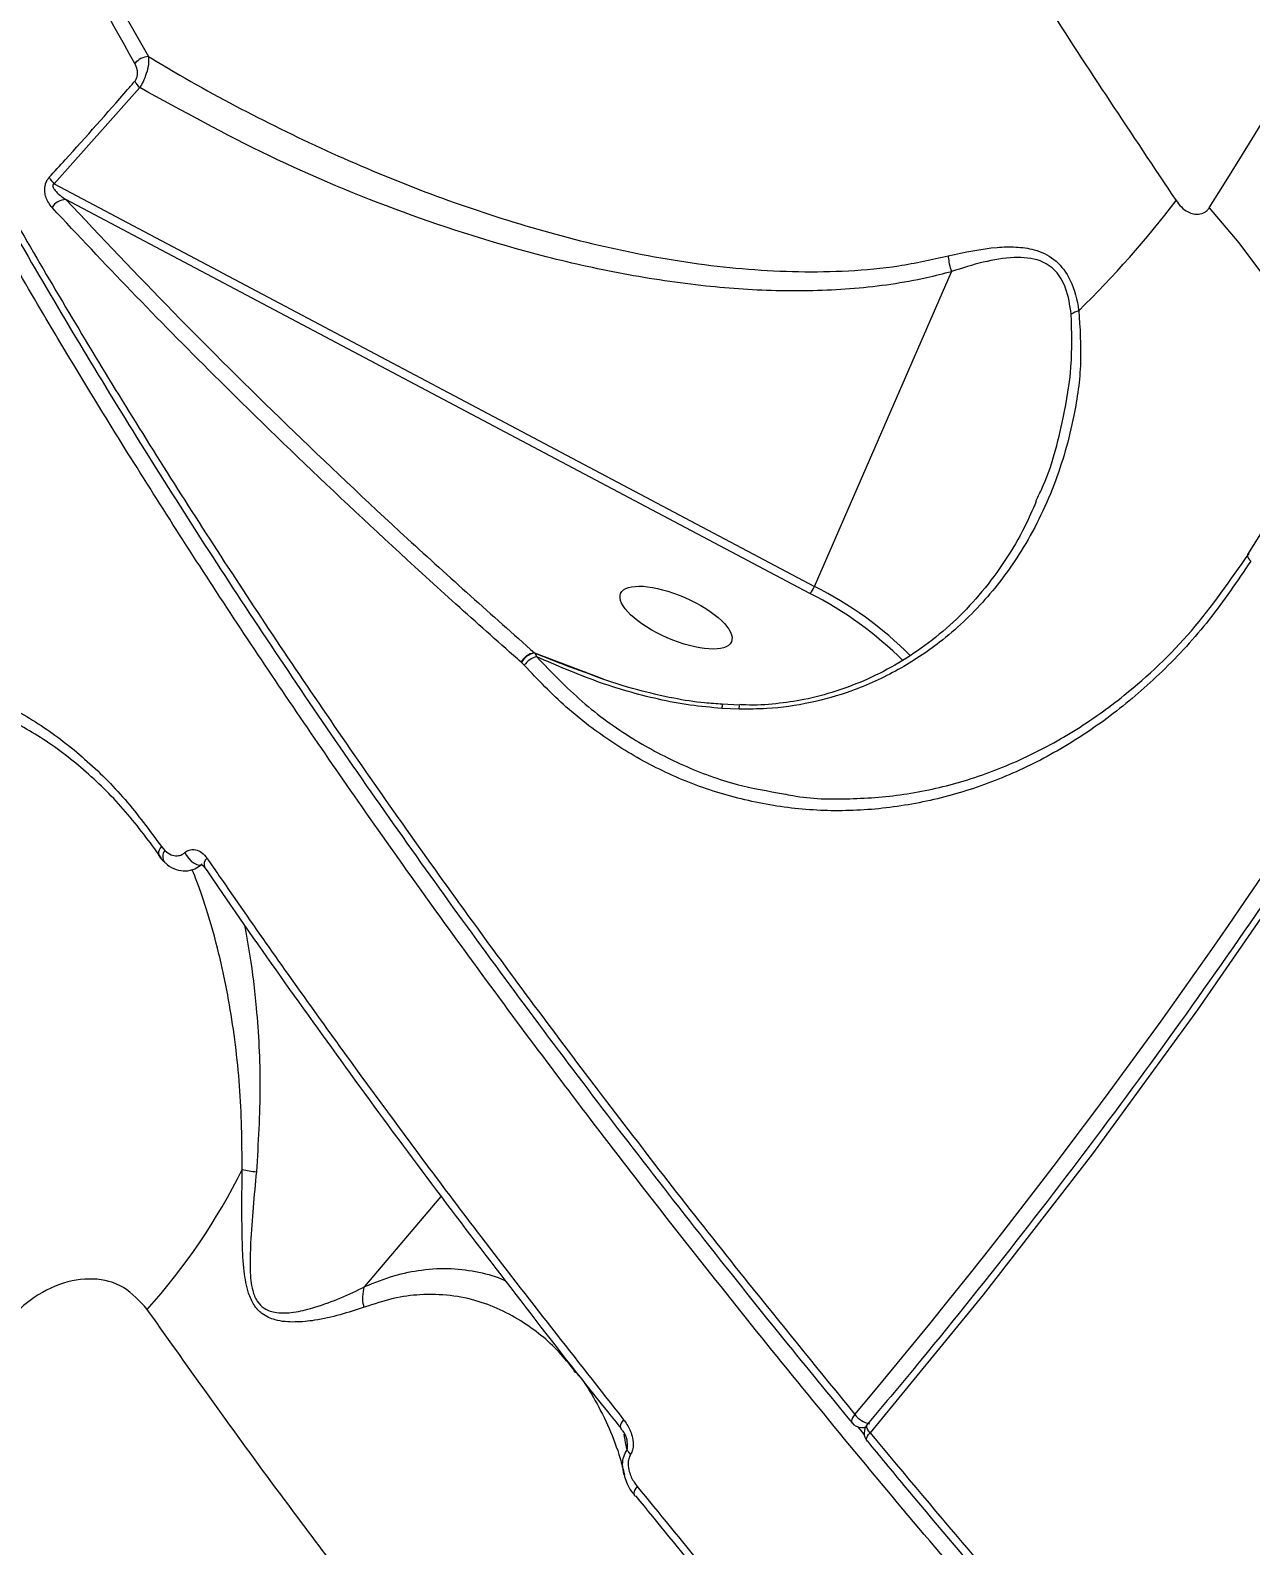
# Model space of a CAD drawing. Header units: millimetres. Extents: x -8607 to 7621, y -5747 to 4382.
# Drawn here: x 5226.8 to 5321.1, y -507.7 to -390.5 of the extents above; entities that cross this region are included whole.
import ezdxf

# ---------------------------------------------------------------- set-up
doc = ezdxf.new("R2010")
doc.units = ezdxf.units.MM
doc.layers.add('DIKOM_ОБЪЕКТ', color=7, linetype='Continuous')
doc.layers.add('DIKOM_РАЗМЕР_ОБЪЕКТА', color=7, linetype='Continuous')
doc.styles.add('style1', font='arial.ttf', dxfattribs={"width": 0.8})
doc.dimstyles.new('1-50', dxfattribs={"dimtxt": 300, "dimasz": 200, "dimexe": 100, "dimexo": 0, "dimgap": 100, "dimtad": 1, "dimtxsty": 'style1', "dimcen": 200, "dimclrd": 7, "dimclre": 7, "dimclrt": 7, "dimadec": 1, "dimazin": 2, "dimtfac": 1, "dimtmove": 0, "dimatfit": 2, "dimfxl": 0, "dimlwd": 25, "dimlwe": 18, "dimarcsym": 0})

# ---------------------------------------------------------------- blocks, each defined once
blk = doc.blocks.new('*D11')
at = {"layer": 'Defpoints', "color": 0, "transparency": 16777216}
for p in [(7619.37, -165.15), (-6826.53, -739.39), (7619.37, -5647.14)]:
    blk.add_point(p, dxfattribs=at)
at = {"layer": 'DIKOM_РАЗМЕР_ОБЪЕКТА', "color": 7, "lineweight": 18, "transparency": 16777216}
for p, q in [((7619.37, -165.15), (7619.37, -5747.14)), ((-6826.53, -739.39), (-6826.53, -5747.14))]:
    blk.add_line(p, q, dxfattribs=at)
at = {"layer": 'DIKOM_РАЗМЕР_ОБЪЕКТА', "color": 7, "lineweight": 25, "transparency": 16777216}
blk.add_line((-6626.53, -5647.14), (7419.37, -5647.14), dxfattribs=at)
at = {"layer": 'DIKOM_РАЗМЕР_ОБЪЕКТА', "color": 7, "transparency": 16777216}
for points in [[(-6626.53, -5613.8), (-6626.53, -5680.47), (-6826.53, -5647.14)], [(7419.37, -5613.8), (7419.37, -5680.47), (7619.37, -5647.14)]]:
    blk.add_solid(points, dxfattribs=at)
at = {"layer": 'DIKOM_РАЗМЕР_ОБЪЕКТА', "color": 7, "transparency": 16777216, "insert": (396.42, -5393.96), "char_height": 300, "attachment_point": 5, "style": 'style1'}
blk.add_mtext('14400', dxfattribs=at)
blk = doc.blocks.new('*D13')
at = {"layer": 'Defpoints', "color": 0, "transparency": 16777216}
for p in [(-5326.53, -191.39), (6073.47, -191.39), (6073.47, -4959.53)]:
    blk.add_point(p, dxfattribs=at)
at = {"layer": 'DIKOM_РАЗМЕР_ОБЪЕКТА', "color": 7, "lineweight": 18, "transparency": 16777216}
for p, q in [((-5326.53, -191.39), (-5326.53, -5059.53)), ((6073.47, -191.39), (6073.47, -5059.53))]:
    blk.add_line(p, q, dxfattribs=at)
at = {"layer": 'DIKOM_РАЗМЕР_ОБЪЕКТА', "color": 7, "lineweight": 25, "transparency": 16777216}
blk.add_line((-5126.53, -4959.53), (5873.47, -4959.53), dxfattribs=at)
at = {"layer": 'DIKOM_РАЗМЕР_ОБЪЕКТА', "color": 7, "transparency": 16777216}
for points in [[(-5126.53, -4926.2), (-5126.53, -4992.86), (-5326.53, -4959.53)], [(5873.47, -4926.2), (5873.47, -4992.86), (6073.47, -4959.53)]]:
    blk.add_solid(points, dxfattribs=at)
at = {"layer": 'DIKOM_РАЗМЕР_ОБЪЕКТА', "color": 7, "transparency": 16777216, "insert": (373.47, -4706.36), "char_height": 300, "attachment_point": 5, "style": 'style1'}
blk.add_mtext('11400', dxfattribs=at)

msp = doc.modelspace()

# ---------------------------------------------------------------- linework, layer by layer
at = {"layer": 'DIKOM_ОБЪЕКТ', "color": 7, "linetype": 'Continuous', "lineweight": 15}
for p, q in [((5235.22, -394.976), (5228.605, -402.411)), ((5228.605, -402.411), (5287.385, -433.531)), ((5287.035, -434.086), (5229.517, -403.633)), ((5287.385, -433.531), (5297.969, -409.21)), ((5322.294, -428.771), (5320.867, -431.054)), ((5265.729, -438.672), (5265.759, -438.688)), ((5265.729, -438.672), (5271.054, -440.687)), ((5265.759, -438.688), (5265.909, -438.972)), ((5265.759, -438.688), (5266.762, -439.08)), ((5264.742, -439.425), (5264.713, -439.4)), ((5264.95, -439.628), (5264.742, -439.425)), ((5281.596, -442.702), (5280.255, -442.634)), ((5281.566, -443.015), (5280.226, -442.957)), ((5236.717, -454.372), (5236.755, -454.418)), ((5236.897, -453.64), (5237.166, -453.957)), ((5252.61, -487.647), (5258.51, -480.676)), ((5290.729, -498.495), (5291.253, -499.126)), ((5291.011, -498.554), (5291.308, -498.567)), ((5291.444, -498.339), (5291.457, -498.322))]:
    msp.add_line(p, q, dxfattribs=at)
at = {"layer": 'DIKOM_ОБЪЕКТ', "color": 7, "linetype": 'Continuous', "lineweight": 15, "flags": 128}
for points in [[(5405.68, -236.972), (5403.795, -250.734), (5401.539, -264.423), (5398.914, -278.029), (5395.922, -291.542), (5392.564, -304.955), (5388.844, -318.258), (5384.763, -331.443), (5380.324, -344.501), (5375.529, -357.424), (5370.383, -370.202), (5364.889, -382.828), (5359.049, -395.294), (5352.868, -407.59), (5346.351, -419.71), (5339.5, -431.645), (5332.321, -443.387), (5324.819, -454.929), (5316.997, -466.263), (5308.863, -477.382), (5300.42, -488.278), (5291.674, -498.944)], [(5317.905, -404.269), (5320.18, -406.974), (5322.175, -409.63), (5323.872, -412.217), (5325.26, -414.713), (5326.327, -417.1), (5327.064, -419.359), (5327.467, -421.473), (5327.531, -423.424), (5327.407, -424.511)], [(5320.867, -431.054), (5320.864, -431.058), (5320.844, -431.121), (5320.849, -431.197), (5320.879, -431.284), (5320.932, -431.379), (5321.008, -431.481), (5321.103, -431.585)], [(5236.897, -453.64), (5236.797, -453.774), (5236.722, -453.91), (5236.676, -454.041), (5236.659, -454.165), (5236.673, -454.276), (5236.716, -454.372), (5236.717, -454.372)], [(5238.716, -454.107), (5238.843, -454.338), (5239.012, -454.564), (5239.209, -454.766), (5239.418, -454.928), (5239.622, -455.036), (5239.805, -455.083), (5239.952, -455.065), (5240.051, -454.982)], [(5290.505, -497.53), (5290.399, -497.668), (5290.318, -497.803), (5290.265, -497.927), (5290.243, -498.038), (5290.251, -498.13), (5290.289, -498.197)], [(5272.629, -497.941), (5272.522, -498.081), (5272.442, -498.217), (5272.39, -498.345), (5272.37, -498.459), (5272.381, -498.555), (5272.42, -498.626)], [(5291.451, -499.604), (5291.419, -499.543), (5291.411, -499.451), (5291.433, -499.341), (5291.486, -499.217), (5291.568, -499.083), (5291.674, -498.944)], [(5291.674, -498.944), (5291.57, -498.807), (5291.491, -498.676), (5291.441, -498.556), (5291.42, -498.452), (5291.431, -498.368), (5291.444, -498.339)], [(5291.46, -499.614), (5291.458, -499.612), (5291.451, -499.604)], [(5273.672, -503.096), (5273.57, -503.228), (5273.491, -503.358), (5273.438, -503.479), (5273.413, -503.589), (5273.415, -503.684), (5273.447, -503.76), (5273.452, -503.768)], [(5273.452, -503.768), (5273.505, -503.814), (5273.589, -503.845)]]:
    msp.add_lwpolyline(points, dxfattribs=at)
at = {"layer": 'DIKOM_ОБЪЕКТ', "color": 7, "linetype": 'Continuous', "lineweight": 15}
for centre, radius, start, end in [((4909.132, -176.238), 498.672, 319.88716, 353.07701), ((4918.446, -153.187), 471.815, 327.84844, 345.11573), ((5235.957, -394.02), 1.437, 92.47255, 140.54909), ((5236.469, -393.578), 1.875, 209.09852, 228.2168), ((5229.899, -401.034), 1.889, 207.66553, 226.79021), ((5229.508, -404.869), 1.237, 89.59056, 149.64385), ((5253.418, -356.556), 77.828, 314.33976, 322.70639), ((5308.648, -414.737), 2.653, 108.34131, 122.36416), ((5285.739, -432.881), 1.769, 317.08021, 338.4335), ((5274.464, -459.06), 27.96, 44.99214, 63.28282), ((5274.67, -458.948), 28.419, 44.87946, 63.42446), ((5265.911, -439.999), 1.339, 97.808, 153.43779), ((5265.926, -439.988), 1.311, 97.32898, 154.57387), ((5266.246, -440.492), 1.558, 102.48737, 146.3109), ((5282.541, -443.021), 2.316, 170.819, 178.43572), ((5237.726, -454.431), 0.733, 139.72892, 214.93787), ((5240.818, -455.024), 0.622, 129.19162, 204.32015), ((5199.917, -457.131), 48.266, 318.01829, 333.58856), ((5244.771, -472.156), 6.646, 255.8395, 265.42134), ((5292.072, -496.341), 1.966, 217.18308, 257.29537), ((5291.055, -497.555), 1, 219.51069, 267.4583), ((5291.041, -497.838), 0.717, 267.59566, 294.87828), ((5292.221, -498.966), 1, 139.86199, 219.63236), ((5273.831, -499.825), 1.037, 204.6518, 230.17885)]:
    msp.add_arc(centre, radius, start, end, dxfattribs=at)
msp.add_ellipse((5276.678, -435.946), major_axis=(4.28, -1.868), ratio=0.3638166, dxfattribs=at)
for points, knots in [([(5261.379, -214.268), (5260.323, -216.249), (5257.937, -220.722), (5255.421, -228.703), (5253.629, -238.008), (5252.977, -247.145), (5253.103, -255.802), (5253.736, -263.774), (5254.894, -272.118), (5256.585, -280.846), (5258.811, -289.929), (5261.582, -299.372), (5264.893, -309.134), (5268.603, -318.837), (5272.638, -328.408), (5276.797, -337.508), (5281.184, -346.47), (5285.759, -355.275), (5290.663, -364.211), (5297.022, -375.211), (5305.055, -388.342), (5311.904, -398.583), (5315.333, -403.711)], [0, 0, 0, 0, 0.0521678, 0.1177984, 0.1836628, 0.249822, 0.2963915, 0.343043, 0.3900516, 0.4371434, 0.4847245, 0.5323909, 0.580423, 0.6285418, 0.6715305, 0.7145807, 0.7535952, 0.7926098, 0.8318079, 0.871006, 0.9354007, 1, 1, 1, 1]), ([(5405.333, -236.647), (5405.053, -238.847), (5404.241, -245.23), (5402.662, -255.755), (5400.495, -268.193), (5398.018, -280.56), (5395.237, -292.849), (5392.154, -305.053), (5388.769, -317.166), (5385.085, -329.181), (5381.103, -341.092), (5376.827, -352.892), (5372.257, -364.575), (5367.397, -376.134), (5362.249, -387.564), (5356.816, -398.857), (5351.102, -410.008), (5345.108, -421.01), (5338.839, -431.858), (5332.297, -442.546), (5325.487, -453.068), (5318.412, -463.418), (5311.076, -473.591), (5303.48, -483.579), (5296.911, -491.802), (5292.841, -496.668), (5291.457, -498.322)], [0, 0, 0, 0, 0.0228186, 0.0662181, 0.1096184, 0.1530188, 0.1964194, 0.2398202, 0.2832212, 0.3266223, 0.3700235, 0.4134249, 0.4568264, 0.5002279, 0.5436296, 0.5870313, 0.630433, 0.6738348, 0.7172366, 0.7606385, 0.8040403, 0.847442, 0.8908438, 0.9342454, 0.977647, 1, 1, 1, 1]), ([(5189.049, -258.615), (5188.817, -259.304), (5188.095, -261.442), (5187.155, -265.225), (5186.219, -269.95), (5185.55, -274.86), (5185.133, -279.943), (5184.97, -285.203), (5185.062, -290.642), (5185.408, -296.26), (5186.01, -302.062), (5186.867, -308.039), (5187.975, -314.17), (5189.332, -320.432), (5190.933, -326.807), (5192.778, -333.294), (5194.866, -339.895), (5197.197, -346.613), (5199.771, -353.449), (5202.59, -360.405), (5205.653, -367.483), (5208.961, -374.685), (5212.517, -382.014), (5216.32, -389.468), (5220.358, -397.025), (5224.615, -404.655), (5229.079, -412.332), (5233.743, -420.049), (5238.61, -427.81), (5243.681, -435.617), (5248.957, -443.473), (5254.439, -451.38), (5260.129, -459.341), (5266.029, -467.357), (5272.14, -475.432), (5278.469, -483.566), (5284.513, -491.159), (5288.529, -496.043), (5290.296, -498.192)], [0, 0, 0, 0, 0.013396, 0.0415675, 0.0697014, 0.0978282, 0.1259739, 0.1541613, 0.182419, 0.2107755, 0.2392599, 0.2679012, 0.2966055, 0.3251803, 0.353618, 0.38195, 0.4102077, 0.4384228, 0.466627, 0.4948488, 0.5231129, 0.5514511, 0.5798955, 0.6084782, 0.6371697, 0.665787, 0.694244, 0.7225833, 0.7508373, 0.7790383, 0.8072186, 0.8354101, 0.8636347, 0.8919245, 0.9203117, 0.9488284, 0.9774865, 1, 1, 1, 1]), ([(5189.225, -258.344), (5189.123, -258.62), (5188.226, -261.045), (5187.08, -266.037), (5185.826, -273.385), (5185.218, -281.255), (5185.201, -289.597), (5185.804, -298.368), (5187.011, -307.435), (5188.795, -316.755), (5191.134, -326.308), (5194.05, -336.204), (5197.566, -346.491), (5201.687, -357.147), (5206.428, -368.175), (5211.759, -379.494), (5217.916, -391.549), (5224.961, -404.333), (5232.966, -417.851), (5241.671, -431.623), (5251.07, -445.63), (5261.049, -459.706), (5271.565, -473.792), (5281.385, -486.372), (5287.866, -494.301), (5290.505, -497.53)], [0, 0, 0, 0, 0.0055234, 0.0486067, 0.091765, 0.135784, 0.179883, 0.2242252, 0.2686493, 0.3114359, 0.354296, 0.3973793, 0.4405376, 0.4845566, 0.5286556, 0.5729978, 0.6174219, 0.667272, 0.717122, 0.7670885, 0.8174098, 0.8678509, 0.9169635, 0.9661874, 1, 1, 1, 1]), ([(5213.49, -347.748), (5215.039, -351.337), (5218.14, -358.521), (5223.506, -369.632), (5229.352, -380.966), (5233.712, -388.709), (5235.895, -392.584)], [0, 0, 0, 0, 0.2489042, 0.4982426, 0.7488996, 1, 1, 1, 1]), ([(5234.847, -393.107), (5232.681, -389.26), (5228.345, -381.56), (5222.503, -370.24), (5217.11, -359.078), (5213.983, -351.832), (5212.418, -348.206)], [0, 0, 0, 0, 0.2489045, 0.498243, 0.7488998, 1, 1, 1, 1]), ([(5234.831, -394.489), (5234.868, -394.44), (5234.945, -394.338), (5235.024, -394.123), (5235.058, -393.869), (5235.029, -393.492), (5234.921, -393.263), (5234.847, -393.107)], [0, 0, 0, 0, 0.1212309, 0.252323, 0.4115915, 0.5993614, 1, 1, 1, 1]), ([(5235.895, -392.584), (5235.902, -392.769), (5235.916, -393.14), (5235.761, -393.843), (5235.51, -394.495), (5235.308, -394.83), (5235.22, -394.976)], [0, 0, 0, 0, 0.2829499, 0.5675041, 0.8112066, 1, 1, 1, 1]), ([(5235.895, -392.584), (5236.7, -393.062), (5239.76, -394.879), (5245.201, -397.795), (5252.284, -401.096), (5259.529, -403.941), (5266.947, -406.297), (5274.548, -408.083), (5282.283, -409.167), (5288.767, -409.294), (5293.921, -408.826), (5296.451, -408.269), (5297.721, -407.99)], [0, 0, 0, 0, 0.0419956, 0.1595241, 0.2774949, 0.3950326, 0.5131221, 0.6333425, 0.7545641, 0.8758681, 0.937691, 1, 1, 1, 1]), ([(5228.226, -401.911), (5228.635, -401.463), (5230.68, -399.225), (5232.878, -396.747), (5234.649, -394.7), (5234.831, -394.489)], [0, 0, 0, 0, 0.1831691, 0.9158785, 1, 1, 1, 1]), ([(5297.969, -409.21), (5297.335, -409.372), (5294.891, -409.997), (5290.484, -410.612), (5284.761, -410.774), (5278.78, -410.372), (5272.594, -409.452), (5264.76, -407.687), (5255.57, -404.772), (5245.171, -400.437), (5238.535, -396.795), (5235.22, -394.976)], [0, 0, 0, 0, 0.0310724, 0.1198398, 0.2089549, 0.2979299, 0.3968241, 0.4957434, 0.6636325, 0.8319725, 1, 1, 1, 1]), ([(5800.866, -803.55), (5798.82, -803.961), (5793.452, -805.042), (5784.101, -806.083), (5772.972, -806.48), (5761.475, -806.091), (5750.043, -805.036), (5738.442, -803.37), (5726.87, -801.186), (5714.156, -798.261), (5700.232, -794.471), (5685.3, -789.76), (5670.337, -784.454), (5655.838, -778.796), (5641.463, -772.717), (5627.421, -766.359), (5612.292, -759.074), (5596.058, -750.765), (5579.016, -741.488), (5562.272, -731.86), (5546.339, -722.237), (5530.812, -712.432), (5515.883, -702.615), (5500.259, -691.94), (5483.974, -680.362), (5467.365, -668.055), (5451.324, -655.697), (5436.311, -643.702), (5421.905, -631.787), (5408.262, -620.128), (5393.784, -607.354), (5378.56, -593.432), (5362.985, -578.604), (5348.225, -563.991), (5334.667, -550.045), (5321.906, -536.417), (5310.049, -523.279), (5297.899, -509.305), (5285.576, -494.518), (5273.441, -479.225), (5262.26, -464.415), (5252.289, -450.515), (5243.186, -437.146), (5235.009, -424.46), (5227.33, -411.895), (5222.721, -403.719), (5220.372, -399.551)], [0, 0, 0, 0, 0.0156509, 0.0410528, 0.0664547, 0.0899044, 0.1133542, 0.1348277, 0.1563011, 0.1771003, 0.2025022, 0.227904, 0.2513538, 0.2748036, 0.2962771, 0.3177505, 0.3385497, 0.3639515, 0.3893534, 0.4128032, 0.436253, 0.4577264, 0.4791999, 0.4999991, 0.5244807, 0.5489623, 0.5715463, 0.5941304, 0.614795, 0.6354597, 0.6554668, 0.6808687, 0.7062706, 0.7297205, 0.7531703, 0.7746438, 0.7961173, 0.8169165, 0.8423185, 0.8677204, 0.8911702, 0.9146201, 0.9360936, 0.9575671, 0.9783663, 1, 1, 1, 1]), ([(5228.441, -404.244), (5228.263, -404.01), (5228.01, -403.676), (5227.87, -403.053), (5227.878, -402.623), (5227.99, -402.253), (5228.116, -402.037), (5228.203, -401.937), (5228.226, -401.911)], [0, 0, 0, 0, 0.4029944, 0.5733156, 0.7451256, 0.8533581, 0.9617344, 1, 1, 1, 1]), ([(5228.605, -402.411), (5228.592, -402.416), (5228.565, -402.427), (5228.528, -402.454), (5228.507, -402.485), (5228.493, -402.521), (5228.488, -402.567), (5228.512, -402.697), (5228.637, -402.885), (5228.867, -403.133), (5229.168, -403.389), (5229.402, -403.552), (5229.517, -403.633)], [0, 0, 0, 0, 0.0254608, 0.0517463, 0.0782608, 0.0864713, 0.1149989, 0.1528949, 0.3029807, 0.4907534, 0.7490049, 1, 1, 1, 1]), ([(5229.517, -403.633), (5232.247, -406.526), (5237.713, -412.317), (5246.558, -421.066), (5255.836, -429.855), (5262.43, -435.732), (5265.729, -438.672)], [0, 0, 0, 0, 0.2490861, 0.498536, 0.7490844, 1, 1, 1, 1]), ([(5315.333, -403.711), (5315.465, -403.883), (5315.737, -404.24), (5316.205, -404.577), (5316.664, -404.749), (5317.085, -404.78), (5317.445, -404.685), (5317.729, -404.503), (5317.848, -404.344), (5317.905, -404.269)], [0, 0, 0, 0, 0.1943994, 0.4037079, 0.553904, 0.691013, 0.8350645, 0.9219116, 1, 1, 1, 1]), ([(5264.713, -439.4), (5264.314, -439.047), (5262.316, -437.285), (5257.198, -432.699), (5249.581, -425.645), (5241.553, -417.843), (5234.505, -410.707), (5230.462, -406.399), (5228.441, -404.244)], [0, 0, 0, 0, 0.0299885, 0.1499472, 0.3900562, 0.630165, 0.8150826, 1, 1, 1, 1]), ([(5297.721, -407.99), (5298.993, -407.708), (5300.77, -407.313), (5302.964, -407.26), (5304.48, -407.466), (5305.963, -408.145), (5307.2, -409.671), (5307.65, -411.189), (5307.796, -412.11), (5307.813, -412.218)], [0, 0, 0, 0, 0.28651413, 0.40027315, 0.51630092, 0.65746174, 0.79939031, 0.97634955, 1, 1, 1, 1]), ([(5297.721, -407.99), (5297.723, -408.022), (5297.737, -408.214), (5297.796, -408.625), (5297.908, -408.997), (5297.97, -409.202)], [0, 0, 0, 0, 0.0844017, 0.49733661, 1, 1, 1, 1]), ([(5307.228, -412.496), (5307.126, -411.802), (5306.943, -410.55), (5306.086, -409.068), (5304.69, -408.178), (5302.737, -408.03), (5300.425, -408.422), (5298.794, -408.926), (5297.971, -409.201), (5297.97, -409.202)], [0, 0, 0, 0, 0.1595569, 0.2875369, 0.4150432, 0.5934633, 0.796209, 0.9997271, 1, 1, 1, 1]), ([(5297.97, -409.202), (5297.97, -409.203), (5297.97, -409.205), (5297.97, -409.208), (5297.969, -409.21), (5297.969, -409.21)], [0, 0, 0, 0, 0.3462267, 0.8146328, 1, 1, 1, 1]), ([(5307.813, -412.218), (5307.904, -413.555), (5308.088, -416.263), (5307.436, -420.849), (5306.024, -425.824), (5303.656, -430.605), (5300.645, -434.666), (5297.416, -437.716), (5293.891, -440.059), (5290.501, -441.609), (5287.062, -442.585), (5284.133, -443.015), (5282.281, -443.015), (5281.566, -443.015)], [0, 0, 0, 0, 0.0889083, 0.180128, 0.3049765, 0.4334611, 0.537914, 0.6451608, 0.7294097, 0.8158752, 0.8847861, 0.9555183, 1, 1, 1, 1]), ([(5304.483, -426.952), (5304.632, -426.66), (5305.659, -424.648), (5306.535, -421.113), (5307.349, -416.529), (5307.268, -413.848), (5307.228, -412.496)], [0, 0, 0, 0, 0.0667477, 0.4600816, 0.7276276, 1, 1, 1, 1]), ([(5304.512, -426.971), (5304.232, -427.623), (5303.549, -429.212), (5302.153, -431.545), (5300.392, -433.942), (5298.414, -436.074), (5296.257, -437.915), (5293.953, -439.464), (5291.552, -440.716), (5289.093, -441.664), (5286.708, -442.295), (5284.371, -442.628), (5282.692, -442.745), (5281.758, -442.679), (5281.599, -442.668)], [0, 0, 0, 0, 0.0741472, 0.1808117, 0.2849819, 0.3861833, 0.4844914, 0.578858, 0.6699912, 0.7569814, 0.8397332, 0.9101687, 0.9847474, 1, 1, 1, 1]), ([(5284.985, -449.556), (5285.225, -449.607), (5286.897, -449.963), (5290.116, -450.012), (5294.556, -449.673), (5298.976, -448.659), (5303.288, -447.03), (5307.441, -444.813), (5311.963, -441.604), (5316.68, -437.154), (5319.543, -433.038), (5320.975, -430.98)], [0, 0, 0, 0, 0.0184964, 0.1284937, 0.2388425, 0.3488408, 0.4588237, 0.5691567, 0.6791402, 0.8395698, 1, 1, 1, 1]), ([(5321.103, -431.585), (5320.063, -433.124), (5317.981, -436.201), (5314.381, -440.118), (5310.524, -443.454), (5306.46, -446.174), (5302.182, -448.317), (5297.743, -449.831), (5293.218, -450.721), (5288.674, -450.976), (5284.18, -450.571), (5279.804, -449.538), (5275.632, -447.905), (5271.74, -445.679), (5268.13, -442.967), (5266.009, -440.74), (5264.95, -439.628)], [0, 0, 0, 0, 0.0751074, 0.1502148, 0.2212822, 0.2925775, 0.3636452, 0.4347702, 0.5061233, 0.5772487, 0.64834, 0.7196587, 0.7907511, 0.8604287, 0.9303186, 1, 1, 1, 1]), ([(5241.501, -1113.097), (5239.193, -1111.959), (5233.138, -1108.974), (5223.251, -1103.2), (5212.147, -1095.757), (5201.305, -1087.524), (5191.051, -1078.882), (5181.114, -1069.708), (5171.612, -1060.202), (5161.585, -1049.399), (5151.068, -1037.17), (5140.296, -1023.615), (5129.964, -1009.634), (5120.357, -995.734), (5111.203, -981.636), (5102.592, -967.577), (5093.655, -952.134), (5084.454, -935.229), (5075.23, -917.104), (5066.573, -898.948), (5058.697, -881.358), (5051.358, -863.924), (5044.608, -846.898), (5037.861, -828.805), (5031.182, -809.641), (5024.764, -789.756), (5018.936, -770.229), (5013.819, -751.662), (5009.228, -733.571), (5005.174, -716.182), (5001.19, -697.455), (4997.385, -677.431), (4993.953, -656.547), (4991.142, -636.374), (4988.972, -617.489), (4987.324, -599.371), (4986.166, -582.214), (4985.383, -564.285), (4985.073, -545.683), (4985.342, -526.867), (4986.157, -509.041), (4987.428, -492.672), (4989.122, -477.267), (4991.178, -462.968), (4993.621, -449.096), (4995.588, -440.339), (4996.59, -435.875)], [0, 0, 0, 0, 0.0156509, 0.0410528, 0.0664547, 0.0899044, 0.1133542, 0.1348277, 0.1563011, 0.1771003, 0.2025022, 0.227904, 0.2513538, 0.2748036, 0.2962771, 0.3177505, 0.3385497, 0.3639515, 0.3893534, 0.4128032, 0.436253, 0.4577264, 0.4791999, 0.4999991, 0.5244807, 0.5489623, 0.5715463, 0.5941304, 0.614795, 0.6354597, 0.6554668, 0.6808687, 0.7062706, 0.7297205, 0.7531703, 0.7746438, 0.7961173, 0.8169165, 0.8423185, 0.8677204, 0.8911702, 0.9146201, 0.9360936, 0.9575671, 0.9783663, 1, 1, 1, 1]), ([(5280.226, -442.957), (5279.403, -442.888), (5277.748, -442.748), (5274.497, -442.116), (5270.5, -440.965), (5267.446, -439.639), (5265.909, -438.972)], [0, 0, 0, 0, 0.16522098, 0.33197026, 0.66395957, 1, 1, 1, 1]), ([(5265.909, -438.972), (5267.055, -440.165), (5269.345, -442.552), (5273.19, -445.323), (5277.221, -447.438), (5281.135, -448.886), (5283.784, -449.347), (5284.985, -449.556)], [0, 0, 0, 0, 0.2160739, 0.4321431, 0.6324411, 0.833377, 1, 1, 1, 1]), ([(5266.762, -439.08), (5267.235, -439.267), (5268.657, -439.828), (5270.097, -440.344), (5271.058, -440.688)], [0, 0, 0, 0, 0.3325763, 1, 1, 1, 1]), ([(5198.832, -443.375), (5200.486, -442.643), (5203.535, -441.293), (5208.005, -440.215), (5212.173, -439.767), (5216.259, -439.947), (5220.218, -440.76), (5224.017, -442.179), (5227.63, -444.186), (5231.005, -446.792), (5234.144, -449.902), (5235.98, -452.395), (5236.897, -453.64)], [0, 0, 0, 0, 0.1166812, 0.2150846, 0.3137979, 0.4122009, 0.510061, 0.6082268, 0.7060845, 0.8039539, 0.9021323, 1, 1, 1, 1]), ([(5280.257, -442.632), (5279.801, -442.607), (5278.537, -442.538), (5276.349, -442.178), (5273.559, -441.518), (5271.299, -440.842), (5269.998, -440.308), (5269.727, -440.197)], [0, 0, 0, 0, 0.1256014, 0.3481293, 0.6106404, 0.9189767, 1, 1, 1, 1]), ([(5236.886, -454.501), (5235.989, -453.284), (5234.192, -450.845), (5231.119, -447.805), (5227.814, -445.258), (5224.274, -443.301), (5220.552, -441.913), (5216.669, -441.147), (5213.281, -440.934), (5211.174, -441.206), (5210.429, -441.303)], [0, 0, 0, 0, 0.1321696, 0.2647613, 0.3969337, 0.5291764, 0.6618376, 0.7940852, 0.9272012, 1, 1, 1, 1]), ([(5281.566, -443.015), (5281.567, -442.995), (5281.575, -442.866), (5281.586, -442.717), (5281.593, -442.73), (5281.595, -442.735)], [0, 0, 0, 0, 0.1040067, 0.6464761, 1, 1, 1, 1]), ([(5236.633, -454.242), (5236.71, -454.365), (5236.851, -454.59), (5237.053, -454.752), (5237.145, -454.826)], [0, 0, 0, 0, 0.54498122, 1, 1, 1, 1]), ([(5237.166, -453.957), (5237.322, -454.078), (5237.606, -454.299), (5238.074, -454.379), (5238.448, -454.301), (5238.639, -454.163), (5238.716, -454.107)], [0, 0, 0, 0, 0.34670934, 0.63124557, 0.8513066, 1, 1, 1, 1]), ([(5238.716, -454.107), (5238.749, -454.08), (5238.88, -453.976), (5239.161, -453.863), (5239.578, -453.868), (5240.04, -454.076), (5240.292, -454.381), (5240.425, -454.542)], [0, 0, 0, 0, 0.0579486, 0.2245, 0.4300547, 0.7004928, 1, 1, 1, 1]), ([(5237.134, -454.839), (5237.2, -454.904), (5237.452, -455.159), (5238.002, -455.437), (5238.751, -455.558), (5239.45, -455.431), (5239.807, -455.158), (5239.962, -455.04)], [0, 0, 0, 0, 0.0909643, 0.3523667, 0.5922371, 0.8231201, 1, 1, 1, 1]), ([(5243.145, -478.6), (5243.12, -476.426), (5243.083, -473.136), (5242.637, -468.926), (5242.121, -465.469), (5241.362, -461.841), (5240.444, -458.589), (5239.704, -456.427), (5239.35, -455.623), (5239.255, -455.408)], [0, 0, 0, 0, 0.2348658, 0.3555024, 0.477254, 0.6433588, 0.8137596, 0.9501768, 1, 1, 1, 1]), ([(5239.968, -455.082), (5239.979, -455.067), (5240.004, -455.032), (5240.018, -455.024), (5240.005, -455.033), (5239.946, -455.03), (5240.077, -455.053), (5240.189, -455.216), (5240.237, -455.285)], [0, 0, 0, 0, 0.05038837, 0.1145613, 0.19701293, 0.46980671, 0.77568494, 1, 1, 1, 1]), ([(5240.264, -455.272), (5240.694, -455.907), (5242.919, -459.192), (5247.136, -465.167), (5252.912, -473.183), (5258.882, -481.216), (5265.046, -489.268), (5269.567, -495.071), (5272.087, -498.195), (5272.43, -498.62)], [0, 0, 0, 0, 0.04461133, 0.23070621, 0.41634661, 0.60132179, 0.78587121, 0.9708436, 1, 1, 1, 1]), ([(5240.425, -454.542), (5240.74, -455.001), (5242.316, -457.298), (5246.488, -463.291), (5253.152, -472.565), (5262.22, -484.729), (5268.904, -493.213), (5272.629, -497.941)], [0, 0, 0, 0, 0.03215732, 0.16079208, 0.41828362, 0.67577515, 1, 1, 1, 1]), ([(5243.301, -459.665), (5243.455, -460.463), (5243.833, -462.422), (5244.323, -466.615), (5244.634, -472.196), (5244.373, -476.565), (5244.24, -478.781)], [0, 0, 0, 0, 0.15182893, 0.37287093, 0.68199521, 1, 1, 1, 1]), ([(5252.567, -489.252), (5251.337, -489.653), (5249.673, -490.195), (5247.244, -490.431), (5245.851, -490.34), (5244.738, -489.869), (5244.028, -489.116), (5243.525, -487.989), (5243.239, -486.332), (5243.09, -483.109), (5243.122, -480.492), (5243.145, -478.6)], [0, 0, 0, 0, 0.26578616, 0.35937726, 0.45430627, 0.51775281, 0.56328273, 0.60857481, 0.68031533, 0.76887316, 1, 1, 1, 1]), ([(5244.24, -478.781), (5244.066, -480.609), (5243.827, -483.119), (5243.715, -486.217), (5243.854, -487.78), (5244.262, -488.823), (5244.915, -489.461), (5245.978, -489.739), (5247.318, -489.646), (5249.701, -489.01), (5251.429, -488.269), (5252.601, -487.659), (5252.602, -487.658)], [0, 0, 0, 0, 0.2369823, 0.3252742, 0.3938178, 0.4351344, 0.4764545, 0.5364569, 0.6308586, 0.7257813, 0.9996838, 1, 1, 1, 1]), ([(5235.796, -489.415), (5235.222, -488.783), (5234.055, -487.498), (5231.6, -486.893), (5228.977, -487.338), (5226.955, -488.475), (5225.912, -489.407), (5225.649, -489.642)], [0, 0, 0, 0, 0.2187085, 0.4447818, 0.6794098, 0.9191985, 1, 1, 1, 1]), ([(5252.61, -487.647), (5253.376, -487.345), (5254.915, -486.736), (5257.145, -486.3), (5259.344, -486.192), (5261.456, -486.507), (5262.833, -486.869), (5263.464, -487.198), (5263.495, -487.215)], [0, 0, 0, 0, 0.1766971, 0.3552103, 0.5641196, 0.7745444, 0.9887015, 1, 1, 1, 1]), ([(5252.567, -489.252), (5252.556, -489.21), (5252.487, -488.941), (5252.422, -488.379), (5252.539, -487.913), (5252.602, -487.658)], [0, 0, 0, 0, 0.0794445, 0.4971824, 1, 1, 1, 1]), ([(5268.936, -494.308), (5268.618, -493.89), (5267.494, -492.413), (5265.604, -490.838), (5263.345, -489.505), (5261.393, -488.739), (5259.257, -488.282), (5257.056, -488.221), (5254.834, -488.501), (5253.325, -489.001), (5252.567, -489.252)], [0, 0, 0, 0, 0.0866637, 0.3065128, 0.4276388, 0.5492075, 0.6724883, 0.7965682, 0.8978257, 1, 1, 1, 1]), ([(5252.602, -487.658), (5252.603, -487.657), (5252.604, -487.655), (5252.606, -487.651), (5252.608, -487.649), (5252.61, -487.647)], [0, 0, 0, 0, 0.241083, 0.5651089, 1, 1, 1, 1]), ([(5711.582, -817.547), (5707.676, -817.359), (5699.854, -816.982), (5687.239, -815.355), (5673.996, -812.945), (5660.087, -809.673), (5645.573, -805.562), (5632.533, -801.281), (5621.232, -797.188), (5611.837, -793.557), (5602.282, -789.638), (5592.621, -785.454), (5582.882, -781.021), (5573.063, -776.34), (5563.13, -771.395), (5553.118, -766.203), (5543.052, -760.779), (5531.281, -754.201), (5517.742, -746.304), (5502.588, -737.024), (5487.52, -727.369), (5472.78, -717.514), (5458.239, -707.393), (5444.019, -697.113), (5429.56, -686.269), (5414.899, -674.86), (5400.155, -662.943), (5385.74, -650.854), (5371.874, -638.799), (5358.423, -626.685), (5345.488, -614.624), (5332.557, -602.139), (5319.679, -589.246), (5306.979, -576.031), (5294.813, -562.866), (5283.356, -549.967), (5272.485, -537.221), (5262.266, -524.737), (5252.761, -512.604), (5243.907, -500.835), (5238.501, -493.224), (5235.796, -489.415)], [0, 0, 0, 0, 0.0313442, 0.0627863, 0.0943729, 0.1260597, 0.1578952, 0.1898332, 0.2088969, 0.2279605, 0.2471123, 0.2662641, 0.2851552, 0.3040463, 0.3230231, 0.3419999, 0.3608337, 0.3796886, 0.4078365, 0.436055, 0.4634313, 0.4908725, 0.5172469, 0.5436791, 0.5696677, 0.5978616, 0.6261261, 0.6535469, 0.6810325, 0.7074494, 0.733924, 0.7599541, 0.788218, 0.8165526, 0.8440412, 0.8715946, 0.8980763, 0.9246157, 0.9507092, 0.9753315, 1, 1, 1, 1]), ([(5268.973, -494.313), (5269.072, -494.428), (5269.605, -495.051), (5270.472, -496.462), (5271.51, -498.545), (5272.254, -500.466), (5272.58, -501.761), (5272.684, -502.174)], [0, 0, 0, 0, 0.0612571, 0.3290655, 0.6061962, 0.8745393, 1, 1, 1, 1]), ([(5272.404, -498.638), (5272.45, -498.686), (5272.657, -498.906), (5272.843, -499.282), (5272.892, -499.619), (5272.9, -499.674)], [0, 0, 0, 0, 0.193148, 0.8685409, 1, 1, 1, 1]), ([(5272.629, -497.941), (5272.715, -498.058), (5272.989, -498.429), (5273.278, -499.075), (5273.386, -499.767), (5273.343, -500.268), (5273.226, -500.504), (5273.167, -500.622)], [0, 0, 0, 0, 0.16055729, 0.5081498, 0.73185873, 0.86536946, 1, 1, 1, 1]), ([(5291.674, -498.944), (5294.373, -502.175), (5300.506, -509.517), (5310.476, -520.978), (5321.813, -533.588), (5333.803, -546.453), (5346.71, -559.816), (5359.792, -572.88), (5372.475, -585.113), (5384.384, -596.255), (5396.46, -607.239), (5409.253, -618.531), (5422.846, -630.152), (5437.026, -641.89), (5451.447, -653.427), (5466.001, -664.677), (5479.847, -675.023), (5493.289, -684.743), (5506.682, -694.122), (5520.505, -703.477), (5534.817, -712.81), (5549.528, -722.038), (5564.261, -730.894), (5578.906, -739.311), (5592.636, -746.849), (5605.781, -753.737), (5618.633, -760.163), (5631.646, -766.338), (5644.802, -772.223), (5657.783, -777.665), (5671.668, -783.08), (5686.34, -788.297), (5699.626, -792.48), (5710.603, -795.558), (5720.29, -798.009), (5730.578, -800.274), (5741.608, -802.266), (5752.488, -803.752), (5763.184, -804.688), (5773.435, -805.03), (5782.648, -804.786), (5790.881, -804.07), (5798.912, -802.878), (5807.143, -801.036), (5815.303, -798.29), (5820.674, -796.112), (5823.114, -794.658), (5823.282, -794.558)], [0, 0, 0, 0, 0.0175092, 0.0397789, 0.0620872, 0.0859438, 0.109848, 0.1352927, 0.158087, 0.1780911, 0.1981231, 0.2207474, 0.2434121, 0.2665002, 0.2911499, 0.3141799, 0.3372526, 0.3579793, 0.3787371, 0.4013613, 0.4240261, 0.4471142, 0.4717638, 0.4947939, 0.5178666, 0.5385933, 0.5593511, 0.581623, 0.6039335, 0.6263717, 0.6488494, 0.6771966, 0.7056237, 0.722785, 0.7399639, 0.7622358, 0.7845463, 0.8084073, 0.8323159, 0.856411, 0.880555, 0.9005523, 0.9205775, 0.9463937, 0.9722099, 0.9980864, 1, 1, 1, 1]), ([(5272.889, -500.258), (5272.868, -500.147), (5272.792, -499.743), (5272.716, -499.342), (5272.661, -499.051)], [0, 0, 0, 0, 0.27436518, 1, 1, 1, 1]), ([(5272.889, -500.258), (5272.899, -500.233), (5272.922, -500.181), (5272.941, -500.055), (5272.942, -499.878), (5272.917, -499.746), (5272.903, -499.673)], [0, 0, 0, 0, 0.115868, 0.2483451, 0.5826142, 1, 1, 1, 1]), ([(5291.469, -499.605), (5292.407, -500.743), (5295.599, -504.614), (5301.227, -511.227), (5308.327, -519.421), (5315.577, -527.582), (5322.946, -535.693), (5330.44, -543.756), (5338.06, -551.774), (5345.808, -559.75), (5353.687, -567.686), (5361.697, -575.586), (5369.848, -583.446), (5376.43, -589.691), (5380.329, -593.292), (5381.429, -594.308)], [0, 0, 0, 0, 0.0355973, 0.1211404, 0.206706, 0.2918458, 0.3765921, 0.4610416, 0.545291, 0.6294366, 0.7135749, 0.797783, 0.8821441, 0.9667541, 1, 1, 1, 1]), ([(5272.654, -502.173), (5272.603, -501.913), (5272.514, -501.457), (5272.611, -500.785), (5272.794, -500.437), (5272.889, -500.258)], [0, 0, 0, 0, 0.3915867, 0.686469, 1, 1, 1, 1]), ([(5273.167, -500.622), (5273.111, -500.734), (5272.998, -500.959), (5272.96, -501.428), (5273.065, -502.065), (5273.338, -502.651), (5273.592, -502.99), (5273.672, -503.096)], [0, 0, 0, 0, 0.1388676, 0.2767759, 0.4965982, 0.8418705, 1, 1, 1, 1]), ([(5272.657, -502.173), (5272.716, -502.376), (5272.862, -502.888), (5273.154, -503.428), (5273.417, -503.7), (5273.469, -503.754)], [0, 0, 0, 0, 0.3460027, 0.8701207, 1, 1, 1, 1]), ([(5273.672, -503.096), (5277.074, -507.263), (5283.884, -515.605), (5294.644, -528.161), (5305.769, -540.745), (5313.516, -549.119), (5317.393, -553.309)], [0, 0, 0, 0, 0.24887754, 0.49819969, 0.74887265, 1, 1, 1, 1]), ([(5317.221, -553.946), (5313.386, -549.802), (5305.71, -541.507), (5294.636, -528.99), (5283.86, -516.424), (5277.015, -508.041), (5273.589, -503.845)], [0, 0, 0, 0, 0.2488778, 0.4982001, 0.7488729, 1, 1, 1, 1])]:
    msp.add_open_spline(points, degree=3, knots=knots, dxfattribs=at)

# ---------------------------------------------------------------- dimensions: what is measured, and where the dimension line sits
at = {"layer": 'DIKOM_РАЗМЕР_ОБЪЕКТА'}
dim = msp.add_linear_dim(base=(7619.366, -5647.135), p1=(-6826.527, -739.391), p2=(7619.366, -165.147), text='14400', dimstyle='1-50', dxfattribs=at)
dim.commit()
dim.dimension.update_dxf_attribs({"geometry": '*D11', "text_midpoint": (396.419, -5647.135), "dimtype": 160})
dim = msp.add_linear_dim(base=(6073.473, -4959.53), p1=(-5326.527, -191.391), p2=(6073.473, -191.391), dimstyle='1-50', dxfattribs=at)
dim.commit()
dim.dimension.update_dxf_attribs({"geometry": '*D13', "text_midpoint": (373.473, -4959.53), "dimtype": 160})

doc.saveas('drawing.dxf')
